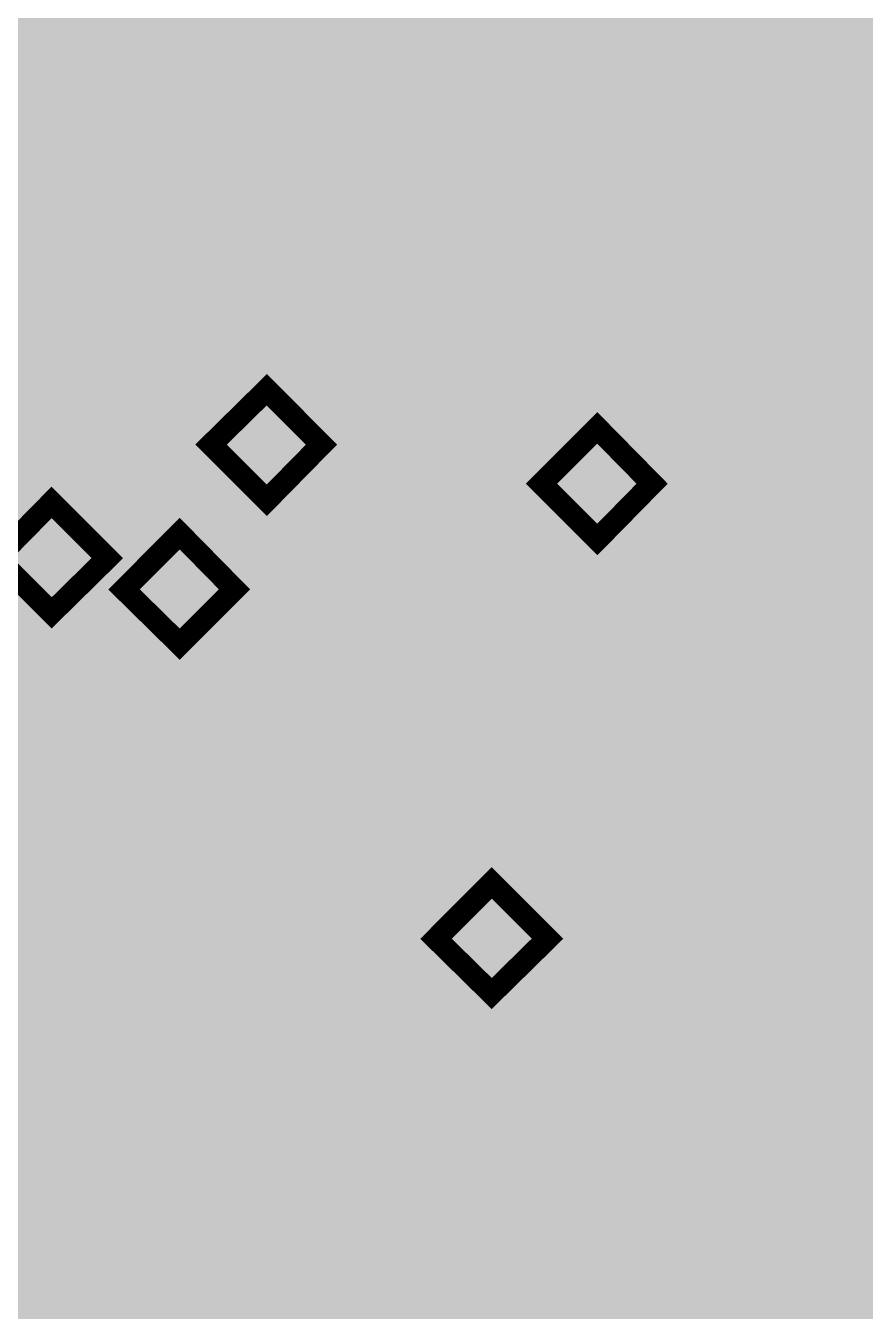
# Model space of a CAD drawing. Header units: millimetres. Extents: x 92 to 588, y 96 to 434.
# Drawn here: x 490.44 to 505.58, y 353.57 to 376.74 of the extents above; entities that cross this region are included whole.
import ezdxf

# ---------------------------------------------------------------- set-up
doc = ezdxf.new("R2010")
doc.units = ezdxf.units.MM
doc.layers.add('H', color=7, linetype='Continuous')
doc.layers.add('P', color=7, linetype='Continuous')

msp = doc.modelspace()

# ---------------------------------------------------------------- hatches: boundary and pattern name
at = {"layer": 'H', "linetype": 'Continuous'}
for points in [[(291.162, 223.903), (291.162, 433.788), (588.166, 433.788), (588.166, 223.903), (291.162, 223.903)], [(490.446, 370.076), (490.446, 370.341), (490.922, 370.341), (490.922, 372.069), (490.446, 372.069), (490.446, 372.299), (490.587, 372.316), (490.781, 372.352), (490.852, 372.387), (490.87, 372.404), (490.922, 372.457), (490.975, 372.563), (490.993, 372.669), (491.258, 372.669), (491.258, 370.341), (491.716, 370.341), (491.716, 370.076), (490.446, 370.076)], [(493.745, 370.023), (493.674, 370.023), (493.586, 370.041), (493.515, 370.041), (493.445, 370.058), (493.445, 370.394), (493.515, 370.376), (493.604, 370.341), (493.692, 370.323), (493.78, 370.323), (493.868, 370.323), (494.027, 370.358), (494.15, 370.411), (494.274, 370.499), (494.362, 370.605), (494.45, 370.746), (494.503, 370.905), (494.538, 371.082), (494.538, 371.187), (494.45, 371.381), (494.538, 371.434), (494.556, 371.505), (494.556, 371.717), (494.521, 371.946), (494.503, 372.034), (494.468, 372.105), (494.415, 372.228), (494.362, 372.281), (494.327, 372.316), (494.256, 372.387), (494.221, 372.404), (494.133, 372.422), (494.045, 372.422), (493.939, 372.422), (493.815, 372.369), (493.727, 372.316), (493.709, 372.281), (493.674, 372.228), (493.621, 372.14), (493.586, 371.981), (493.568, 371.84), (493.568, 371.752), (493.604, 371.628), (493.621, 371.558), (493.639, 371.505), (493.709, 371.417), (493.745, 371.381), (493.78, 371.364), (493.868, 371.328), (493.903, 371.311), (493.992, 371.293), (494.08, 371.293), (494.186, 371.293), (494.327, 371.328), (494.45, 371.381), (494.538, 371.187), (494.397, 371.099), (494.274, 371.046), (494.221, 371.029), (494.08, 371.011), (494.009, 371.011), (493.868, 371.011), (493.745, 371.046), (493.674, 371.064), (493.568, 371.117), (493.498, 371.152), (493.445, 371.223), (493.339, 371.346), (493.286, 371.434), (493.268, 371.505), (493.233, 371.699), (493.215, 371.822), (493.233, 371.911), (493.251, 372.105), (493.286, 372.175), (493.321, 372.263), (493.41, 372.404), (493.462, 372.475), (493.515, 372.528), (493.656, 372.616), (493.727, 372.651), (493.798, 372.669), (493.956, 372.704), (494.045, 372.704), (494.133, 372.704), (494.291, 372.687), (494.362, 372.651), (494.433, 372.616), (494.556, 372.528), (494.609, 372.475), (494.68, 372.404), (494.785, 372.21), (494.821, 372.105), (494.856, 371.981), (494.891, 371.699), (494.891, 371.523), (494.891, 371.364), (494.856, 371.064), (494.821, 370.923), (494.785, 370.782), (494.68, 370.535), (494.609, 370.447), (494.538, 370.341), (494.362, 370.182), (494.256, 370.129), (494.15, 370.076), (493.886, 370.023), (493.745, 370.023)], [(495.244, 370.076), (495.244, 370.447), (495.403, 370.605), (495.561, 370.746), (495.72, 370.905), (495.861, 371.064), (496.002, 371.223), (496.214, 371.47), (496.267, 371.575), (496.32, 371.681), (496.373, 371.875), (496.373, 371.981), (496.373, 372.087), (496.338, 372.175), (496.32, 372.21), (496.285, 372.281), (496.249, 372.316), (496.179, 372.352), (496.108, 372.387), (496.02, 372.404), (495.932, 372.404), (495.844, 372.404), (495.738, 372.387), (495.65, 372.369), (495.561, 372.334), (495.491, 372.299), (495.42, 372.263), (495.367, 372.228), (495.315, 372.193), (495.297, 372.563), (495.42, 372.616), (495.597, 372.669), (495.685, 372.687), (495.879, 372.704), (496.055, 372.704), (496.214, 372.687), (496.355, 372.634), (496.479, 372.563), (496.532, 372.528), (496.567, 372.475), (496.655, 372.352), (496.708, 372.228), (496.726, 372.087), (496.726, 371.999), (496.726, 371.858), (496.69, 371.717), (496.655, 371.593), (496.602, 371.487), (496.532, 371.364), (496.443, 371.258), (496.355, 371.152), (496.249, 371.046), (496.073, 370.87), (495.879, 370.676), (495.703, 370.499), (495.561, 370.376), (496.831, 370.376), (496.831, 370.076), (495.244, 370.076)], [(501.735, 369.318), (501.665, 369.318), (501.506, 369.353), (501.418, 369.388), (501.347, 369.406), (501.224, 369.494), (501.171, 369.565), (501.1, 369.635), (500.994, 369.812), (500.959, 369.935), (500.924, 370.058), (500.888, 370.341), (500.888, 370.517), (500.888, 370.676), (500.924, 370.976), (500.959, 371.117), (500.994, 371.258), (501.1, 371.487), (501.171, 371.593), (501.241, 371.681), (501.418, 371.84), (501.541, 371.893), (501.647, 371.946), (501.911, 371.999), (502.053, 372.016), (502.123, 371.999), (502.211, 371.999), (502.282, 371.981), (502.335, 371.963), (502.335, 371.646), (502.264, 371.664), (502.194, 371.681), (502.105, 371.699), (502, 371.717), (501.911, 371.699), (501.77, 371.681), (501.647, 371.628), (501.523, 371.54), (501.47, 371.487), (501.435, 371.434), (501.347, 371.293), (501.294, 371.134), (501.259, 370.958), (501.241, 370.852), (501.347, 370.658), (501.241, 370.605), (501.241, 370.57), (501.241, 370.517), (501.241, 370.305), (501.259, 370.094), (501.294, 370.006), (501.312, 369.917), (501.382, 369.794), (501.418, 369.759), (501.488, 369.67), (501.576, 369.635), (501.647, 369.618), (501.753, 369.6), (501.841, 369.618), (501.982, 369.67), (502.053, 369.723), (502.088, 369.759), (502.105, 369.794), (502.158, 369.882), (502.211, 370.058), (502.211, 370.2), (502.211, 370.27), (502.194, 370.411), (502.176, 370.464), (502.141, 370.517), (502.088, 370.605), (502.035, 370.658), (502, 370.676), (501.929, 370.711), (501.876, 370.729), (501.788, 370.746), (501.7, 370.746), (501.576, 370.729), (501.47, 370.711), (501.347, 370.658), (501.241, 370.852), (501.365, 370.923), (501.488, 370.976), (501.559, 370.993), (501.7, 371.029), (501.788, 371.029), (501.929, 371.029), (502.053, 370.993), (502.105, 370.976), (502.229, 370.923), (502.282, 370.87), (502.352, 370.817), (502.458, 370.676), (502.494, 370.605), (502.529, 370.517), (502.564, 370.323), (502.564, 370.217), (502.564, 370.111), (502.529, 369.935), (502.494, 369.847), (502.458, 369.759), (502.37, 369.618), (502.317, 369.565), (502.264, 369.512), (502.123, 369.423), (502.053, 369.388), (501.982, 369.353), (501.823, 369.318), (501.735, 369.318)], [(503.076, 369.371), (503.076, 369.635), (503.552, 369.635), (503.552, 371.364), (503.076, 371.364), (503.076, 371.611), (503.199, 371.611), (503.393, 371.646), (503.464, 371.681), (503.552, 371.752), (503.605, 371.875), (503.605, 371.963), (503.887, 371.963), (503.887, 369.635), (504.346, 369.635), (504.346, 369.371), (503.076, 369.371)], [(492.334, 370.076), (492.334, 370.57), (492.757, 370.57), (492.757, 370.076), (492.334, 370.076)], [(494.785, 368.189), (493.78, 369.194), (494.785, 370.182), (495.773, 369.194), (494.785, 368.189)], [(504.963, 369.371), (504.963, 369.864), (505.369, 369.864), (505.369, 369.371), (504.963, 369.371)], [(500.747, 367.483), (499.742, 368.489), (500.747, 369.494), (501.735, 368.489), (500.747, 367.483)], [(490.905, 366.16), (489.917, 367.148), (490.905, 368.153), (491.91, 367.148), (490.905, 366.16)], [(493.215, 365.596), (492.21, 366.584), (493.215, 367.589), (494.203, 366.584), (493.215, 365.596)], [(494.133, 363.109), (493.974, 363.144), (493.903, 363.162), (493.833, 363.197), (493.692, 363.285), (493.639, 363.338), (493.586, 363.409), (493.48, 363.603), (493.427, 363.726), (493.392, 363.832), (493.357, 364.132), (493.357, 364.291), (493.357, 364.467), (493.392, 364.767), (493.427, 364.908), (493.462, 365.031), (493.568, 365.278), (493.639, 365.384), (493.709, 365.472), (493.903, 365.631), (494.009, 365.684), (494.115, 365.737), (494.38, 365.79), (494.521, 365.79), (494.609, 365.79), (494.68, 365.79), (494.75, 365.772), (494.803, 365.755), (494.803, 365.419), (494.75, 365.455), (494.662, 365.472), (494.574, 365.49), (494.468, 365.49), (494.397, 365.49), (494.239, 365.472), (494.115, 365.419), (494.009, 365.331), (493.956, 365.278), (493.903, 365.225), (493.815, 365.084), (493.762, 364.926), (493.727, 364.732), (493.709, 364.626), (493.833, 364.449), (493.709, 364.379), (493.709, 364.343), (493.709, 364.308), (493.709, 364.097), (493.745, 363.867), (493.762, 363.797), (493.78, 363.708), (493.85, 363.585), (493.886, 363.532), (493.974, 363.462), (494.045, 363.426), (494.133, 363.391), (494.221, 363.391), (494.309, 363.391), (494.45, 363.444), (494.521, 363.497), (494.556, 363.532), (494.591, 363.585), (494.627, 363.673), (494.68, 363.85), (494.68, 363.991), (494.68, 364.061), (494.662, 364.202), (494.644, 364.255), (494.627, 364.308), (494.556, 364.396), (494.503, 364.432), (494.468, 364.467), (494.397, 364.502), (494.344, 364.502), (494.274, 364.52), (494.168, 364.52), (494.062, 364.52), (493.939, 364.485), (493.833, 364.449), (493.709, 364.626), (493.833, 364.714), (493.974, 364.767), (494.027, 364.784), (494.168, 364.802), (494.256, 364.82), (494.397, 364.802), (494.521, 364.784), (494.574, 364.767), (494.697, 364.696), (494.75, 364.661), (494.821, 364.608), (494.926, 364.467), (494.962, 364.379), (494.997, 364.308), (495.032, 364.114), (495.032, 364.008), (495.032, 363.903), (494.997, 363.708), (494.962, 363.638), (494.926, 363.55), (494.838, 363.409), (494.785, 363.356), (494.732, 363.285), (494.609, 363.197), (494.538, 363.162), (494.468, 363.144), (494.309, 363.109), (494.133, 363.109)], [(495.35, 363.162), (495.35, 363.532), (495.509, 363.691), (495.667, 363.832), (495.826, 363.991), (495.967, 364.149), (496.108, 364.308), (496.32, 364.555), (496.373, 364.661), (496.426, 364.767), (496.479, 364.961), (496.479, 365.067), (496.479, 365.173), (496.443, 365.261), (496.426, 365.296), (496.39, 365.367), (496.355, 365.402), (496.285, 365.437), (496.214, 365.472), (496.126, 365.49), (496.038, 365.508), (495.95, 365.49), (495.844, 365.472), (495.755, 365.455), (495.667, 365.419), (495.597, 365.384), (495.526, 365.349), (495.473, 365.314), (495.42, 365.278), (495.403, 365.649), (495.526, 365.702), (495.703, 365.755), (495.791, 365.772), (495.985, 365.79), (496.055, 365.808), (496.161, 365.79), (496.32, 365.772), (496.461, 365.719), (496.585, 365.649), (496.637, 365.613), (496.673, 365.561), (496.761, 365.437), (496.814, 365.314), (496.831, 365.173), (496.831, 365.084), (496.831, 364.943), (496.796, 364.802), (496.761, 364.679), (496.708, 364.573), (496.637, 364.449), (496.549, 364.343), (496.461, 364.238), (496.355, 364.132), (496.179, 363.955), (495.985, 363.761), (495.808, 363.585), (495.667, 363.462), (496.937, 363.462), (496.937, 363.162), (495.35, 363.162)], [(498.401, 363.162), (498.401, 363.532), (498.56, 363.691), (498.719, 363.832), (498.878, 363.991), (499.019, 364.149), (499.16, 364.308), (499.354, 364.555), (499.424, 364.661), (499.477, 364.767), (499.53, 364.961), (499.53, 365.067), (499.513, 365.173), (499.495, 365.261), (499.477, 365.296), (499.424, 365.367), (499.407, 365.402), (499.336, 365.437), (499.266, 365.472), (499.177, 365.49), (499.089, 365.508), (498.983, 365.49), (498.895, 365.472), (498.807, 365.455), (498.719, 365.419), (498.648, 365.384), (498.578, 365.349), (498.507, 365.314), (498.472, 365.278), (498.454, 365.649), (498.578, 365.702), (498.754, 365.755), (498.842, 365.772), (499.019, 365.79), (499.107, 365.808), (499.195, 365.79), (499.354, 365.772), (499.495, 365.719), (499.618, 365.649), (499.671, 365.613), (499.724, 365.561), (499.795, 365.437), (499.848, 365.314), (499.883, 365.173), (499.883, 365.084), (499.883, 364.943), (499.848, 364.802), (499.812, 364.679), (499.742, 364.573), (499.671, 364.449), (499.601, 364.343), (499.495, 364.238), (499.407, 364.132), (499.23, 363.955), (499.036, 363.761), (498.86, 363.585), (498.719, 363.462), (499.989, 363.462), (499.989, 363.162), (498.401, 363.162)], [(497.431, 363.162), (497.431, 363.656), (497.855, 363.656), (497.855, 363.162), (497.431, 363.162)], [(498.842, 359.299), (497.837, 360.287), (498.842, 361.292), (499.848, 360.287), (498.842, 359.299)], [(497.625, 356.812), (497.537, 356.812), (497.378, 356.847), (497.308, 356.865), (497.237, 356.9), (497.114, 356.988), (497.043, 357.041), (496.99, 357.129), (496.884, 357.306), (496.849, 357.429), (496.814, 357.553), (496.779, 357.835), (496.761, 357.993), (496.779, 358.17), (496.796, 358.47), (496.831, 358.611), (496.867, 358.734), (496.973, 358.981), (497.043, 359.087), (497.131, 359.175), (497.308, 359.334), (497.414, 359.387), (497.519, 359.44), (497.784, 359.493), (497.925, 359.493), (498.013, 359.493), (498.084, 359.493), (498.154, 359.475), (498.225, 359.458), (498.225, 359.122), (498.154, 359.158), (498.066, 359.175), (497.978, 359.193), (497.872, 359.193), (497.802, 359.193), (497.66, 359.175), (497.519, 359.122), (497.414, 359.034), (497.361, 358.981), (497.308, 358.928), (497.237, 358.787), (497.167, 358.628), (497.131, 358.434), (497.131, 358.329), (497.237, 358.152), (497.131, 358.082), (497.114, 358.046), (497.114, 358.011), (497.114, 357.799), (497.149, 357.588), (497.167, 357.5), (497.202, 357.411), (497.255, 357.288), (497.308, 357.235), (497.378, 357.164), (497.449, 357.129), (497.537, 357.094), (497.625, 357.094), (497.731, 357.094), (497.855, 357.147), (497.925, 357.2), (497.996, 357.288), (498.049, 357.376), (498.084, 357.553), (498.084, 357.694), (498.084, 357.764), (498.066, 357.905), (498.049, 357.958), (498.031, 358.011), (497.96, 358.099), (497.907, 358.135), (497.872, 358.17), (497.802, 358.205), (497.766, 358.223), (497.678, 358.223), (497.59, 358.24), (497.466, 358.223), (497.343, 358.188), (497.237, 358.152), (497.131, 358.329), (497.255, 358.417), (497.378, 358.47), (497.449, 358.487), (497.59, 358.523), (497.66, 358.523), (497.802, 358.505), (497.925, 358.487), (497.978, 358.47), (498.101, 358.399), (498.154, 358.364), (498.225, 358.311), (498.331, 358.17), (498.366, 358.099), (498.401, 358.011), (498.437, 357.817), (498.437, 357.711), (498.437, 357.605), (498.401, 357.429), (498.384, 357.341), (498.348, 357.253), (498.26, 357.112), (498.207, 357.059), (498.137, 357.006), (498.013, 356.9), (497.943, 356.882), (497.872, 356.847), (497.713, 356.812), (497.625, 356.812)], [(498.966, 356.865), (498.966, 357.129), (499.424, 357.129), (499.424, 358.858), (498.966, 358.858), (498.966, 359.105), (499.089, 359.105), (499.283, 359.14), (499.354, 359.175), (499.371, 359.193), (499.424, 359.246), (499.477, 359.352), (499.495, 359.458), (499.76, 359.458), (499.76, 357.129), (500.218, 357.129), (500.218, 356.865), (498.966, 356.865)], [(502.176, 356.812), (502.105, 356.829), (502.017, 356.829), (501.947, 356.847), (501.947, 357.182), (502.017, 357.164), (502.105, 357.129), (502.194, 357.112), (502.3, 357.112), (502.37, 357.112), (502.529, 357.147), (502.67, 357.2), (502.776, 357.288), (502.829, 357.341), (502.882, 357.394), (502.952, 357.535), (503.005, 357.694), (503.04, 357.87), (503.04, 357.976), (502.952, 358.17), (503.058, 358.223), (503.058, 358.293), (503.058, 358.329), (503.058, 358.382), (503.058, 358.523), (503.023, 358.734), (503.005, 358.823), (502.987, 358.893), (502.917, 359.017), (502.882, 359.069), (502.829, 359.105), (502.758, 359.175), (502.723, 359.193), (502.635, 359.211), (502.546, 359.211), (502.441, 359.211), (502.317, 359.158), (502.247, 359.105), (502.211, 359.069), (502.176, 359.034), (502.123, 358.928), (502.088, 358.77), (502.088, 358.628), (502.088, 358.54), (502.105, 358.417), (502.123, 358.346), (502.141, 358.311), (502.211, 358.205), (502.264, 358.17), (502.3, 358.152), (502.37, 358.117), (502.405, 358.099), (502.494, 358.082), (502.582, 358.082), (502.705, 358.082), (502.829, 358.117), (502.952, 358.17), (503.04, 357.976), (502.917, 357.888), (502.776, 357.835), (502.723, 357.817), (502.582, 357.799), (502.511, 357.799), (502.37, 357.799), (502.247, 357.835), (502.194, 357.852), (502.07, 357.905), (502.017, 357.958), (501.947, 358.011), (501.841, 358.135), (501.806, 358.223), (501.77, 358.311), (501.735, 358.505), (501.735, 358.611), (501.735, 358.717), (501.77, 358.893), (501.788, 358.981), (501.823, 359.052), (501.911, 359.193), (501.964, 359.263), (502.035, 359.316), (502.158, 359.405), (502.317, 359.475), (502.476, 359.493), (502.546, 359.51), (502.635, 359.493), (502.793, 359.475), (502.882, 359.44), (502.952, 359.405), (503.076, 359.316), (503.129, 359.263), (503.181, 359.193), (503.287, 359.017), (503.323, 358.893), (503.358, 358.77), (503.411, 358.487), (503.411, 358.152), (503.358, 357.852), (503.34, 357.711), (503.287, 357.57), (503.181, 357.323), (503.129, 357.235), (503.04, 357.129), (502.864, 356.97), (502.758, 356.918), (502.652, 356.865), (502.388, 356.812), (502.247, 356.812), (502.176, 356.812)], [(504.116, 356.812), (504.046, 356.829), (503.975, 356.829), (503.905, 356.847), (503.905, 357.182), (503.975, 357.164), (504.046, 357.129), (504.152, 357.112), (504.24, 357.112), (504.328, 357.112), (504.469, 357.147), (504.61, 357.2), (504.716, 357.288), (504.769, 357.341), (504.822, 357.394), (504.892, 357.535), (504.945, 357.694), (504.981, 357.87), (504.998, 357.976), (504.892, 358.17), (504.998, 358.223), (504.998, 358.293), (504.998, 358.329), (504.998, 358.523), (504.981, 358.734), (504.945, 358.823), (504.928, 358.893), (504.857, 359.017), (504.822, 359.069), (504.787, 359.105), (504.698, 359.175), (504.663, 359.193), (504.593, 359.211), (504.487, 359.211), (504.399, 359.211), (504.257, 359.158), (504.187, 359.105), (504.152, 359.069), (504.116, 359.034), (504.081, 358.928), (504.028, 358.77), (504.028, 358.628), (504.028, 358.54), (504.046, 358.417), (504.063, 358.346), (504.099, 358.311), (504.152, 358.205), (504.205, 358.17), (504.24, 358.152), (504.31, 358.117), (504.346, 358.099), (504.434, 358.082), (504.54, 358.082), (504.645, 358.082), (504.769, 358.117), (504.892, 358.17), (504.998, 357.976), (504.857, 357.888), (504.734, 357.835), (504.663, 357.817), (504.522, 357.799), (504.451, 357.799), (504.31, 357.799), (504.187, 357.835), (504.134, 357.852), (504.01, 357.905), (503.958, 357.958), (503.887, 358.011), (503.781, 358.135), (503.746, 358.223), (503.711, 358.311), (503.675, 358.505), (503.675, 358.611), (503.675, 358.717), (503.711, 358.893), (503.746, 358.981), (503.781, 359.052), (503.869, 359.193), (503.922, 359.263), (503.975, 359.316), (504.099, 359.405), (504.187, 359.44), (504.257, 359.475), (504.416, 359.493), (504.504, 359.51), (504.593, 359.493), (504.751, 359.475), (504.822, 359.44), (504.892, 359.405), (505.016, 359.316), (505.069, 359.263), (505.139, 359.193), (505.245, 359.017), (505.28, 358.893), (505.316, 358.77), (505.351, 358.487), (505.351, 358.311), (505.351, 358.152), (505.316, 357.852), (505.28, 357.711), (505.245, 357.57), (505.139, 357.323), (505.069, 357.235), (504.998, 357.129), (504.804, 356.97), (504.716, 356.918), (504.593, 356.865), (504.346, 356.812), (504.187, 356.812), (504.116, 356.812)], [(492.704, 354.96), (492.704, 355.242), (492.775, 355.242), (492.898, 355.277), (492.951, 355.312), (492.986, 355.348), (493.074, 355.453), (493.092, 355.524), (493.11, 355.577), (493.145, 355.753), (493.163, 355.842), (493.18, 356.053), (493.18, 356.3), (493.18, 356.565), (493.163, 356.776), (493.145, 356.865), (493.11, 357.023), (493.092, 357.094), (493.057, 357.164), (492.986, 357.253), (492.951, 357.288), (492.898, 357.323), (492.775, 357.358), (492.651, 357.358), (492.528, 357.323), (492.475, 357.288), (492.439, 357.253), (492.351, 357.164), (492.334, 357.094), (492.298, 357.023), (492.263, 356.847), (492.263, 356.759), (492.245, 356.547), (492.245, 356.3), (492.245, 356.053), (492.263, 355.842), (492.263, 355.753), (492.298, 355.595), (492.334, 355.524), (492.351, 355.453), (492.422, 355.365), (492.475, 355.312), (492.528, 355.277), (492.633, 355.242), (492.704, 355.242), (492.704, 354.96), (492.616, 354.96), (492.422, 355.013), (492.263, 355.083), (492.14, 355.207), (492.087, 355.295), (492.034, 355.383), (491.963, 355.595), (491.91, 355.842), (491.893, 356.141), (491.893, 356.3), (491.893, 356.477), (491.91, 356.776), (491.963, 357.041), (492.034, 357.235), (492.087, 357.323), (492.14, 357.411), (492.263, 357.517), (492.422, 357.605), (492.616, 357.641), (492.704, 357.658), (492.81, 357.641), (493.004, 357.605), (493.163, 357.517), (493.286, 357.394), (493.339, 357.323), (493.392, 357.235), (493.462, 357.023), (493.515, 356.759), (493.533, 356.477), (493.533, 356.3), (493.533, 356.141), (493.515, 355.842), (493.462, 355.577), (493.392, 355.365), (493.339, 355.277), (493.286, 355.207), (493.163, 355.083), (493.004, 355.013), (492.81, 354.96), (492.704, 354.96)], [(494.009, 355.013), (495.191, 357.288), (493.868, 357.288), (493.868, 357.605), (495.509, 357.605), (495.509, 357.217), (494.38, 355.013), (494.009, 355.013)], [(500.835, 356.865), (500.835, 357.358), (501.259, 357.358), (501.259, 356.865), (500.835, 356.865)], [(490.975, 355.013), (490.975, 355.506), (491.381, 355.506), (491.381, 355.013), (490.975, 355.013)]]:
    msp.add_hatch(color=7, dxfattribs=at).paths.add_polyline_path(points)

# ---------------------------------------------------------------- linework, layer by layer
at = {"layer": 'P', "color": 7, "const_width": 0.4}
for points in [[(493.78, 369.194), (494.785, 368.189), (495.773, 369.194), (494.785, 370.182), (493.78, 369.194), (493.78, 369.194)], [(499.742, 368.489), (500.747, 367.483), (501.735, 368.489), (500.747, 369.494), (499.742, 368.489), (499.742, 368.489)], [(489.917, 367.148), (490.905, 366.16), (491.91, 367.148), (490.905, 368.153), (489.917, 367.148), (489.917, 367.148)], [(492.21, 366.584), (493.215, 365.596), (494.203, 366.584), (493.215, 367.589), (492.21, 366.584), (492.21, 366.584)], [(497.837, 360.287), (498.842, 359.299), (499.848, 360.287), (498.842, 361.292), (497.837, 360.287), (497.837, 360.287)]]:
    msp.add_lwpolyline(points, dxfattribs=at)

doc.saveas('drawing.dxf')
